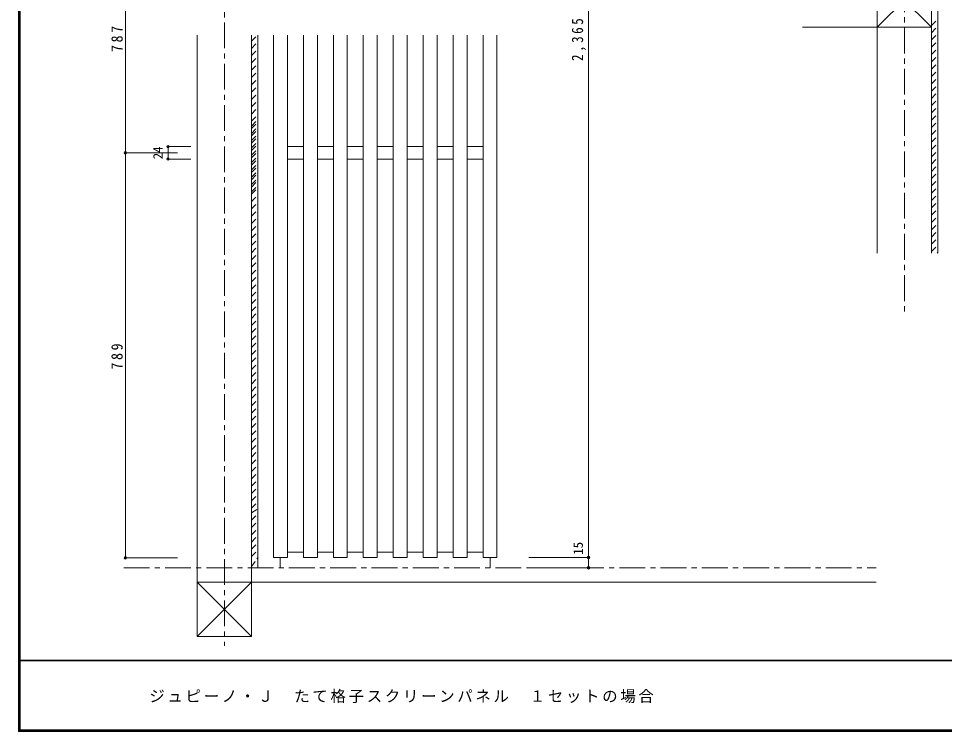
# Model space of a CAD drawing. Units: millimetres at full size, sheet at 1:10; some dimension numbers follow another scale. Extents: x -2000 to 1900, y -1436 to 1392.
# Drawn here: x -2000 to -206, y -1402 to -20 of the extents above; entities that cross this region are included whole.
import ezdxf
from ezdxf.enums import TextEntityAlignment as Align

# ---------------------------------------------------------------- set-up
doc = ezdxf.new("R2010")
doc.units = ezdxf.units.MM
doc.header["$LTSCALE"] = 10
doc.header["$PDMODE"] = 32
doc.header["$PDSIZE"] = 5
doc.linetypes.add('CHAIN1', pattern=[8, 5, -1, 1, -1])
doc.linetypes.add('DASHED1', pattern=[1.8, 1.2, -0.6])
for name, color, linetype, lineweight in [('0-1_通り芯', 3, 'CHAIN1', 18), ('0-2_柱', 7, 'Continuous', 18), ('0-3_仕上', 7, 'Continuous', 18), ('0-B_寸法', 3, 'Continuous', 18), ('0-C_ハッチ', 3, 'DASHED1', 18), ('F-0_F-0ﾚｲﾔ', 6, 'Continuous', 9), ('F-1_F-1ﾚｲﾔ', 6, 'Continuous', 9)]:
    doc.layers.add(name, color=color, linetype=linetype, lineweight=lineweight)
doc.layers.add('F-A_F-Aﾚｲﾔ', color=7, linetype='Continuous')
doc.styles.add('ＭＳ ゴシック', font='')
doc.styles.get('ＭＳ ゴシック').set_extended_font_data('MS Gothic')

msp = doc.modelspace()

# ---------------------------------------------------------------- linework, layer by layer
at = {"layer": '0-1_通り芯'}
for p, q in [((-1601.1, 1092.26), (-1601.1, -1235.93)), ((-283.82, 202.42), (-283.82, -597.02)), ((-1796.02, -1084.31), (-338.78, -1084.31))]:
    msp.add_line(p, q, dxfattribs=at)
at = {"layer": '0-2_柱'}
for p, q in [((-1653.6, -52.54), (-1653.6, -1217.31)), ((-1548.6, -52.54), (-1548.6, -1217.31)), ((-1536.1, -52.54), (-1536.1, -1084.31)), ((-1506.1, -52.54), (-1506.1, -1064.31)), ((-1479.1, -1054.31), (-1448.1, -1054.31)), ((-1421.1, -1054.31), (-1390.1, -1054.31)), ((-1363.1, -1054.31), (-1332.1, -1054.31)), ((-1305.1, -1054.31), (-1274.1, -1054.31)), ((-1247.1, -1054.31), (-1216.1, -1054.31)), ((-1189.1, -1054.31), (-1158.1, -1054.31)), ((-1131.1, -1054.31), (-1100.1, -1054.31)), ((-1506.1, -1064.31), (-1479.1, -1064.31)), ((-1448.1, -1064.31), (-1421.1, -1064.31)), ((-1390.1, -1064.31), (-1363.1, -1064.31)), ((-1332.1, -1064.31), (-1305.1, -1064.31)), ((-1274.1, -1064.31), (-1247.1, -1064.31)), ((-1216.1, -1064.31), (-1189.1, -1064.31)), ((-1158.1, -1064.31), (-1131.1, -1064.31)), ((-1100.1, -1064.31), (-1073.1, -1064.31))]:
    msp.add_line(p, q, dxfattribs=at)
at = {"layer": '0-3_仕上'}
for p, q in [((-336.32, 68.08), (-336.32, -474.66)), ((-336.32, -36.92), (-231.32, 68.08)), ((-336.32, 68.08), (-231.32, -36.92)), ((-1479.1, -52.54), (-1479.1, -1064.31)), ((-1448.1, -52.54), (-1448.1, -1064.31)), ((-1421.1, -52.54), (-1421.1, -1064.31)), ((-1390.1, -52.54), (-1390.1, -1064.31)), ((-1363.1, -52.54), (-1363.1, -1064.31)), ((-1332.1, -52.54), (-1332.1, -1064.31)), ((-1305.1, -52.54), (-1305.1, -1064.31)), ((-1274.1, -52.54), (-1274.1, -1064.31)), ((-1247.1, -52.54), (-1247.1, -1064.31)), ((-1216.1, -52.54), (-1216.1, -1064.31)), ((-1189.1, -52.54), (-1189.1, -1064.31)), ((-1158.1, -52.54), (-1158.1, -1064.31)), ((-1131.1, -52.54), (-1131.1, -1064.31)), ((-1100.1, -52.54), (-1100.1, -1064.31)), ((-1073.1, -52.54), (-1073.1, -1064.31)), ((-481.47, -36.92), (-231.32, -36.92)), ((-1479.1, -268.31), (-1448.1, -268.31)), ((-1421.1, -268.31), (-1390.1, -268.31)), ((-1363.1, -268.31), (-1332.1, -268.31)), ((-1305.1, -268.31), (-1274.1, -268.31)), ((-1247.1, -268.31), (-1216.1, -268.31)), ((-1189.1, -268.31), (-1158.1, -268.31)), ((-1131.1, -268.31), (-1100.1, -268.31)), ((-1479.1, -292.31), (-1448.1, -292.31)), ((-1421.1, -292.31), (-1390.1, -292.31)), ((-1363.1, -292.31), (-1332.1, -292.31)), ((-1305.1, -292.31), (-1274.1, -292.31)), ((-1247.1, -292.31), (-1216.1, -292.31)), ((-1189.1, -292.31), (-1158.1, -292.31)), ((-1131.1, -292.31), (-1100.1, -292.31)), ((-1493.1, -1064.31), (-1493.1, -1084.6)), ((-1086.1, -1064.31), (-1086.1, -1084.31)), ((-1653.6, -1112.31), (-338.78, -1112.31)), ((-1548.6, -1112.31), (-1653.6, -1217.31)), ((-1653.6, -1112.31), (-1548.6, -1217.31)), ((-1653.6, -1217.31), (-1548.6, -1217.31))]:
    msp.add_line(p, q, dxfattribs=at)
for points in [[(-481.47, 80.58), (-218.82, 80.58), (-218.82, -474.66)], [(-481.47, 68.08), (-231.32, 68.08), (-231.32, -474.66)]]:
    msp.add_lwpolyline(points, dxfattribs=at)
at = {"layer": '0-B_寸法'}
for p, q in [((-895.69, 996.02), (-895.69, -1064.31)), ((-1793.01, 195.52), (-1793.01, -280.31)), ((-1793.01, -280.31), (-1692.02, -280.31)), ((-1793.01, -280.31), (-1793.01, -1065.31)), ((-1793.01, -1065.31), (-1692.02, -1065.31)), ((-895.69, -1064.31), (-1011.71, -1064.31)), ((-895.69, -1064.31), (-895.69, -1077.31)), ((-895.69, -1084.31), (-1011.71, -1084.31)), ((-895.69, -1077.31), (-895.69, -1084.31))]:
    msp.add_line(p, q, dxfattribs=at)
at = {"layer": '0-B_寸法', "color": 4, "lineweight": 9}
for p, q in [((-1710.37, -268.31), (-1710.37, -292.31)), ((-1710.37, -268.31), (-1666.2, -268.31)), ((-1710.37, -292.31), (-1666.2, -292.31)), ((-895.69, -1064.31), (-1011.71, -1064.31)), ((-895.69, -1064.31), (-895.69, -1081.31)), ((-895.69, -1084.31), (-1011.71, -1084.31)), ((-895.69, -1081.31), (-895.69, -1084.31))]:
    msp.add_line(p, q, dxfattribs=at)
at = {"layer": '0-B_寸法', "color": 4}
for p in [(-1710.37, -268.31), (-1710.37, -292.31), (-895.69, -1064.31), (-895.69, -1084.31)]:
    msp.add_point(p, dxfattribs=at)
at = {"layer": '0-B_寸法'}
for p in [(-1793.01, -280.31), (-1793.01, -1065.31), (-895.69, -1064.31), (-895.69, -1084.31)]:
    msp.add_point(p, dxfattribs=at)
at = {"layer": '0-C_ハッチ'}
for p, q in [((-231.32, -33.33), (-218.82, -20.83)), ((-231.32, -47.47), (-218.82, -34.97)), ((-1548.6, -63.68), (-1536.1, -51.18)), ((-231.32, -61.61), (-218.82, -49.11)), ((-1548.6, -77.82), (-1536.1, -65.32)), ((-231.32, -75.75), (-218.82, -63.25)), ((-1548.6, -91.97), (-1536.1, -79.47)), ((-231.32, -89.89), (-218.82, -77.39)), ((-1548.6, -106.11), (-1536.1, -93.61)), ((-231.32, -104.04), (-218.82, -91.54)), ((-231.32, -118.18), (-218.82, -105.68)), ((-1548.6, -120.25), (-1536.1, -107.75)), ((-1548.6, -134.39), (-1536.1, -121.89)), ((-231.32, -132.32), (-218.82, -119.82)), ((-1548.6, -148.53), (-1536.1, -136.03)), ((-231.32, -146.46), (-218.82, -133.96)), ((-1548.6, -162.68), (-1536.1, -150.18)), ((-231.32, -160.6), (-218.82, -148.1)), ((-1548.6, -176.82), (-1536.1, -164.32)), ((-1548.6, -190.96), (-1536.1, -178.46)), ((-231.32, -174.75), (-218.82, -162.25)), ((-231.32, -188.89), (-218.82, -176.39)), ((-1548.6, -205.1), (-1536.1, -192.6)), ((-231.32, -203.03), (-218.82, -190.53)), ((-1548.6, -219.24), (-1536.1, -206.74)), ((-231.32, -217.17), (-218.82, -204.67)), ((-1548.6, -228.39), (-1536.1, -215.89)), ((-1548.6, -233.39), (-1536.1, -220.89)), ((-1548.6, -242.53), (-1536.1, -230.03)), ((-231.32, -231.32), (-218.82, -218.82)), ((-231.32, -245.46), (-218.82, -232.96)), ((-1548.6, -247.53), (-1536.1, -235.03)), ((-1548.6, -256.67), (-1536.1, -244.17)), ((-1548.6, -261.67), (-1536.1, -249.17)), ((-231.32, -259.6), (-218.82, -247.1)), ((-1548.6, -270.81), (-1536.1, -258.31)), ((-1548.6, -275.81), (-1536.1, -263.31)), ((-231.32, -273.74), (-218.82, -261.24)), ((-1548.6, -284.96), (-1536.1, -272.46)), ((-1548.6, -289.95), (-1536.1, -277.45)), ((-1548.6, -299.1), (-1536.1, -286.6)), ((-231.32, -287.88), (-218.82, -275.38)), ((-1548.6, -304.1), (-1536.1, -291.6)), ((-1548.6, -313.24), (-1536.1, -300.74)), ((-231.32, -302.03), (-218.82, -289.53)), ((-231.32, -316.17), (-218.82, -303.67)), ((-1548.6, -318.24), (-1536.1, -305.74)), ((-1548.6, -327.38), (-1536.1, -314.88)), ((-1548.6, -332.38), (-1536.1, -319.88)), ((-231.32, -330.31), (-218.82, -317.81)), ((-1548.6, -341.53), (-1536.1, -329.03)), ((-1548.6, -346.52), (-1536.1, -334.02)), ((-231.32, -344.45), (-218.82, -331.95)), ((-1548.6, -355.67), (-1536.1, -343.17)), ((-1548.6, -360.67), (-1536.1, -348.17)), ((-231.32, -358.59), (-218.82, -346.09)), ((-1548.6, -374.81), (-1536.1, -362.31)), ((-1548.6, -388.95), (-1536.1, -376.45)), ((-231.32, -372.74), (-218.82, -360.24)), ((-231.32, -386.88), (-218.82, -374.38)), ((-1548.6, -403.09), (-1536.1, -390.59)), ((-231.32, -401.02), (-218.82, -388.52)), ((-1548.6, -417.23), (-1536.1, -404.73)), ((-231.32, -415.16), (-218.82, -402.66)), ((-1548.6, -431.38), (-1536.1, -418.88)), ((-231.32, -429.31), (-218.82, -416.81)), ((-1548.6, -445.52), (-1536.1, -433.02)), ((-1548.6, -459.66), (-1536.1, -447.16)), ((-231.32, -443.45), (-218.82, -430.95)), ((-231.32, -457.59), (-218.82, -445.09)), ((-1548.6, -473.8), (-1536.1, -461.3)), ((-231.32, -471.73), (-218.82, -459.23)), ((-1548.6, -487.94), (-1536.1, -475.44)), ((-220.1, -474.66), (-218.82, -473.37)), ((-1548.6, -502.09), (-1536.1, -489.59)), ((-1548.6, -516.23), (-1536.1, -503.73)), ((-1548.6, -530.37), (-1536.1, -517.87)), ((-1548.6, -544.51), (-1536.1, -532.01)), ((-1548.6, -558.66), (-1536.1, -546.16)), ((-1548.6, -572.8), (-1536.1, -560.3)), ((-1548.6, -586.94), (-1536.1, -574.44)), ((-1548.6, -601.08), (-1536.1, -588.58)), ((-1548.6, -615.22), (-1536.1, -602.72)), ((-1548.6, -629.37), (-1536.1, -616.87)), ((-1548.6, -643.51), (-1536.1, -631.01)), ((-1548.6, -657.65), (-1536.1, -645.15)), ((-1548.6, -671.79), (-1536.1, -659.29)), ((-1548.6, -685.93), (-1536.1, -673.43)), ((-1548.6, -700.08), (-1536.1, -687.58)), ((-1548.6, -714.22), (-1536.1, -701.72)), ((-1548.6, -728.36), (-1536.1, -715.86)), ((-1548.6, -742.5), (-1536.1, -730)), ((-1548.6, -756.65), (-1536.1, -744.15)), ((-1548.6, -770.79), (-1536.1, -758.29)), ((-1548.6, -784.93), (-1536.1, -772.43)), ((-1548.6, -799.07), (-1536.1, -786.57)), ((-1548.6, -813.21), (-1536.1, -800.71)), ((-1548.6, -827.36), (-1536.1, -814.86)), ((-1548.6, -841.5), (-1536.1, -829)), ((-1548.6, -855.64), (-1536.1, -843.14)), ((-1548.6, -869.78), (-1536.1, -857.28)), ((-1548.6, -883.92), (-1536.1, -871.42)), ((-1548.6, -898.07), (-1536.1, -885.57)), ((-1548.6, -912.21), (-1536.1, -899.71)), ((-1548.6, -926.35), (-1536.1, -913.85)), ((-1548.6, -940.49), (-1536.1, -927.99)), ((-1548.6, -954.64), (-1536.1, -942.14)), ((-1548.6, -968.78), (-1536.1, -956.28)), ((-1548.6, -977.92), (-1536.1, -970.42)), ((-1548.6, -992.06), (-1536.1, -979.56)), ((-1548.6, -1006.2), (-1536.1, -993.7)), ((-1548.6, -1020.35), (-1536.1, -1007.85)), ((-1548.6, -1034.49), (-1536.1, -1021.99)), ((-1548.6, -1048.63), (-1536.1, -1036.13)), ((-1548.6, -1062.77), (-1536.1, -1050.27)), ((-1548.6, -1081.91), (-1536.1, -1064.41)), ((-1536.86, -1084.31), (-1536.1, -1083.56))]:
    msp.add_line(p, q, dxfattribs=at)
at = {"layer": 'F-0_F-0ﾚｲﾔ'}
for p, q in [((-2000, 1391.67), (-2000, -1401.67)), ((-1998.33, 1391.67), (-1998.33, -1401.67)), ((-1996.67, 1391.67), (-1996.67, -1401.67))]:
    msp.add_line(p, q, dxfattribs=at)
at = {"layer": 'F-1_F-1ﾚｲﾔ'}
for p, q in [((1900, -1263.33), (-2000, -1263.33)), ((1900, -1265), (-2000, -1265)), ((1900, -1398.33), (-2000, -1398.33)), ((1900, -1400), (-2000, -1400)), ((1900, -1401.67), (-2000, -1401.67))]:
    msp.add_line(p, q, dxfattribs=at)

# ---------------------------------------------------------------- texts
at = {"layer": '0-B_寸法', "color": 7, "style": 'ＭＳ ゴシック'}
for s, p in [('24', (-1715.37, -292.81)), ('15', (-901.25, -1059.21))]:
    msp.add_text(s, height=18.33, rotation=90, dxfattribs=at).set_placement(p, align=Align.BOTTOM_LEFT)
at = {"layer": '0-B_寸法', "color": 7, "char_height": 21.99, "attachment_point": 7, "rotation": 90, "style": 'ＭＳ ゴシック'}
for s, insert in [('\\T1.38;\\W0.9;787', (-1798.01, -84.9)), ('\\T1.38;\\W0.85;2,365', (-900.69, -102.4)), ('\\T1.38;\\W0.9;789', (-1798.01, -700.31))]:
    msp.add_mtext(s, dxfattribs=dict(at, insert=insert))
at = {"layer": 'F-A_F-Aﾚｲﾔ', "insert": (-1746.67, -1346.67), "char_height": 21.99, "attachment_point": 7, "style": 'ＭＳ ゴシック'}
msp.add_mtext('\\T1.17;ジュピーノ・Ｊ\u3000たて格子スクリーンパネル\u3000１セットの場合', dxfattribs=at)

doc.saveas('drawing.dxf')
